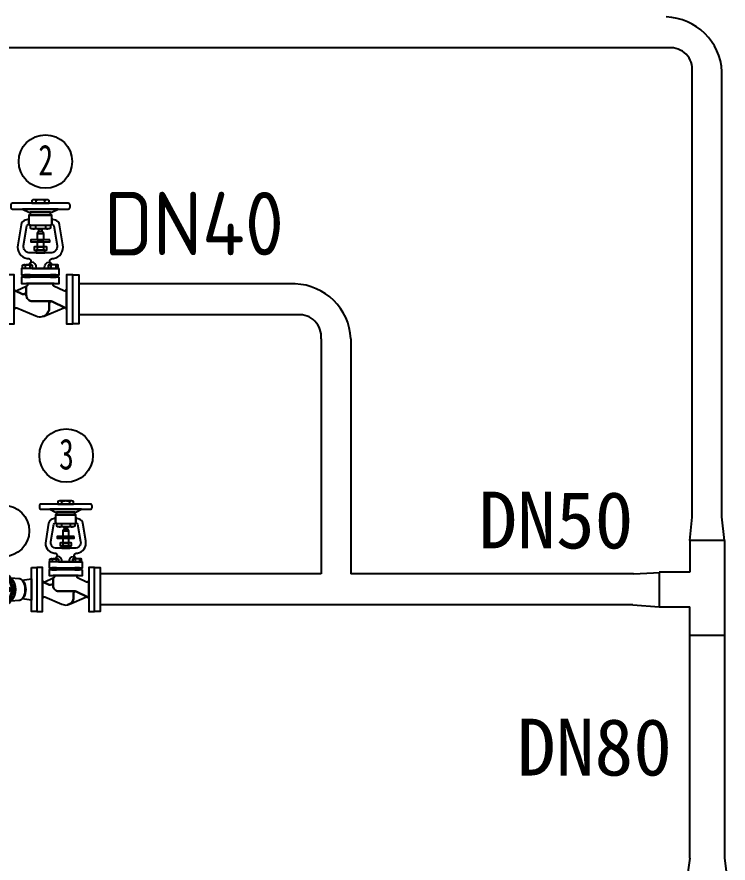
# Model space of a CAD drawing. Extents: x -681219 to -550379, y -242630 to -158199.
# Drawn here: x -595687 to -593252, y -164227 to -161329 of the extents above; entities that cross this region are included whole.
import ezdxf
from ezdxf.enums import TextEntityAlignment as Align

# ---------------------------------------------------------------- set-up
doc = ezdxf.new("R2010")
doc.units = 0
doc.header["$LTSCALE"] = 1000
doc.linetypes.add('F', pattern=[0.75, 0.5, -0.25])
doc.layers.get('0').update_dxf_attribs({"linetype": 'CONTINUOUS'})
for name, color, linetype in [('01', 7, 'CONTINUOUS'), ('11', 3, 'CONTINUOUS'), ('15', 7, 'CONTINUOUS')]:
    doc.layers.add(name, color=color, linetype=linetype)

# ---------------------------------------------------------------- blocks, each defined once
blk = doc.blocks.new('BSA1L')
at = {"color": 4}
for p, q in [((54.215379, 185.599538), (54.215358, 190.866514)), ((71.09388, 185.599538), (71.09388, 190.866514)), ((53.026763, 143.408363), (53.02674, 137.399566)), ((66.099799, 131.20133), (58.900201, 131.20133)), ((72.282498, 143.408363), (72.282498, 137.399566)), ((56.074416, 127.074309), (68.925583, 127.074309)), ((56.551251, 100.49373), (56.551234, 95.87403)), ((68.758004, 100.49373), (68.758004, 95.87403)), ((32.92306, 65.872712), (32.92306, 59.762096)), ((42.120523, 65.872712), (42.120536, 59.762096)), ((82.879476, 65.872712), (82.879463, 59.762096)), ((92.07694, 65.872712), (92.07694, 59.762096))]:
    blk.add_line(p, q, dxfattribs=at)
for points in [[(119.73171, 181.785914, 0.414214), (115.933099, 185.584525), (9.066901, 185.584525, 0.414214), (5.26829, 181.785914), (5.26829, 178.042425, 0.414214), (9.066901, 174.243814), (62.5, 174.243814), (115.933099, 174.243814, 0.414214), (119.73171, 178.042425)], [(45.745776, 185.569513), (79.563462, 185.599538), (79.563462, 190.911126, 0.151687), (75.321745, 192.203806), (62.654619, 192.203806), (49.987493, 192.203806, 0.151687), (45.745776, 190.911126)], [(105.928125, 105.421149), (99.542192, 143.747083, 0.310322), (91.567632, 152.873054), (86.654278, 154.431481, -0.252716), (84.795625, 157.06318), (84.795625, 146.732148, -0.236339), (83.463376, 144.071071, -0.476894), (88.41312, 142.018735), (94.885762, 104.042078, -0.48938), (81.964371, 89.685191), (62.5, 89.685191), (43.035628, 89.685191, -0.48938), (30.114237, 104.042078), (36.58688, 142.018735, -0.476894), (41.536623, 144.071071), (42.896316, 143.580445, -0.323196), (40.204374, 147.521136), (40.204374, 157.06318, -0.252716), (38.345721, 154.431481), (33.432367, 152.873054, 0.310322), (25.457808, 143.747083), (19.071875, 105.421149, 0.440151), (37.124647, 79.035245), (39.997969, 78.598758, -0.614929), (42.823737, 70.241395), (42.582242, 70.034806), (40.105041, 66.601431), (44.424393, 66.601431, -0.151687), (46.735798, 65.897021), (46.735798, 59.737786), (62.5, 59.737786), (78.264201, 59.737786), (78.264201, 65.897021, -0.151687), (80.575606, 66.601431), (84.894959, 66.601431), (82.417757, 70.034806), (82.176262, 70.241395, -0.614929), (85.00203, 78.598758), (87.875353, 79.035245, 0.440151)], [(84.795625, 157.06318, -0.059994), (84.795625, 157.873976), (84.795625, 162.289753), (40.204374, 162.289753), (40.204374, 157.873976, -0.059994), (40.204374, 157.06318), (40.204374, 147.521136, 0.368201), (43.528159, 143.408363), (81.471841, 143.408363, 0.414214), (84.795625, 146.732148)], [(43.364269, 143.442617), (81.944969, 143.408363), (81.944969, 137.348671, -0.151687), (77.105831, 135.873925), (62.654619, 135.873925), (48.203407, 135.873925, -0.151687), (43.364269, 137.348671)], [(62.654619, 101.460877), (53.493586, 101.460877, 0.151687), (50.425919, 100.525993), (50.425919, 95.841766, 0.151687), (53.493586, 94.906883), (62.654619, 94.906883), (71.815652, 94.906883, 0.151687), (74.883319, 95.841766), (74.883319, 100.525993, 0.151687), (71.815652, 101.460877)], [(46.735798, 59.737786), (28.307798, 59.737786), (28.307798, 65.897021, -0.151687), (30.619203, 66.601431), (37.521798, 66.601431), (44.424393, 66.601431, -0.151687), (46.735798, 65.897021)], [(78.264201, 59.737786), (96.692201, 59.737786), (96.692201, 65.897021, 0.151687), (94.380796, 66.601431), (87.478201, 66.601431), (80.575606, 66.601431, 0.151687), (78.264201, 65.897021)], [(79.507591, -7.695283, -0.414214), (83.507591, -3.695283), (47.219606, -3.695283, -0.414214), (35.219606, 8.304717), (35.219606, 15.828597, -0.552777), (26.614703, 10.423555), (14.474356, 16.274468, -0.303723), (11.999995, 19.972092), (11.999995, 0), (11.999995, -19.972092, -0.522686), (17.39309, -16.222521), (53.934214, -31.732036, 0.158217), (66.18024, -33.317683, 0.23204), (77.871512, -24.265637, 0.137413), (79.507591, -15.822343)], [(35.219606, 24.671562), (17.39309, 16.222521, -0.188965), (14.474356, 16.274468), (26.614703, 10.423555, 0.552777), (35.219606, 15.828597)], [(113.000004, 19.972092, -0.522686), (107.606909, 16.222521), (88.390312, 25.330404, -0.756375), (89.461035, 30.377576), (35.538964, 30.377576, -0.756374), (36.60969, 25.330405), (35.219606, 24.671562), (35.219606, 8.304717, 0.414214), (47.219606, -3.695283), (83.507591, -3.695283, -0.114393), (85.267565, -4.103279), (110.50267, -16.265073, -0.305418), (113.000004, -19.972092), (113.000004, 0)], [(85.220748, -4.080716, 0.550659), (79.507591, -7.695283), (79.507591, -15.822343, -0.137413), (77.871512, -24.265637, -0.23204), (66.18024, -33.317683, 0.064472), (71.065785, -31.732036), (107.606909, -16.222521, -0.187358), (110.50267, -16.265073)]]:
    blk.add_lwpolyline(points, format="xyb", close=True, dxfattribs=at)
for points in [[(96.912516, 174.243814), (62.5, 174.243814), (28.087483, 174.243814), (40.204374, 168.178291), (84.795625, 168.178291)], [(82.297331, 168.178291), (42.702669, 168.178291), (42.702669, 162.289753), (62.5, 162.289753), (82.297331, 162.289753)], [(68.925583, 127.074309), (66.099799, 131.20133), (66.099799, 135.873925), (58.900201, 135.873925), (58.900201, 131.20133), (56.074416, 127.074309), (56.074416, 114.852858), (62.5, 114.852858), (68.925583, 114.852858)], [(81.056809, 114.852858), (62.5, 114.852858), (56.074416, 114.852858), (43.94319, 114.852858), (43.94319, 111.343443), (62.5, 111.343443), (69.325381, 111.343443), (81.056809, 111.343443)], [(68.925583, 111.343443), (56.074416, 111.343443), (56.074416, 101.460877), (68.925583, 101.460877)], [(71.146781, 94.906883), (54.162457, 94.906883), (54.162457, 89.685191), (62.5, 89.685191), (71.146781, 89.685191)], [(98.734061, 59.737786), (62.5, 59.737786), (26.265939, 59.737786), (26.265939, 47.364933), (98.734061, 47.364933)], [(11.999995, 0), (11.999995, 19.972092), (11.999995, 47.5), (0, 47.5), (0, 0), (0, -47.5), (11.999995, -47.5)], [(98.734061, 42.750429), (62.5, 42.750429), (26.265939, 42.750429), (26.265939, 30.377576), (98.734061, 30.377576)], [(42.828178, 47.364933), (32.21537, 47.364933), (32.21537, 42.750429), (42.828178, 42.750429)], [(92.784629, 47.364933), (82.171822, 47.364933), (82.171822, 42.750429), (92.784629, 42.750429)], [(125, 47.5), (113.000004, 47.5), (113.000004, 0), (113.000004, -47.5), (125, -47.5), (125, 0)]]:
    blk.add_lwpolyline(points, close=True, dxfattribs=at)
at = {"color": 4, "flags": 128}
blk.add_lwpolyline([(54.828787, 59.737786), (54.118687, 64.656958), (52.113078, 68.712348), (49.164135, 71.19185), (45.789677, 71.660075), (42.582242, 70.034806), (40.105041, 66.601431)], dxfattribs=at)
at = {"color": 4, "extrusion": (0, 0, -1), "flags": 128}
blk.add_lwpolyline([(-70.171213, 59.737786), (-70.881312, 64.656958), (-72.886921, 68.712348), (-75.835865, 71.19185), (-79.210322, 71.660075), (-82.417757, 70.034806), (-84.894959, 66.601431)], dxfattribs=at)
at = {"color": 4}
for centre, radius, start, end in [((49.948113, 184.727434), 7.476476, 55.197024, 89.698211), ((62.654619, 164.906291), 27.297515, 90, 108.008529), ((62.654619, 164.906291), 27.297515, 71.991471, 90), ((75.361125, 184.727434), 7.476476, 90.301789, 124.802976), ((48.15848, 144.403298), 8.529491, 270.301789, 304.802976), ((62.654619, 167.016127), 31.142202, 251.991471, 270), ((62.654619, 167.016127), 31.142202, 270, 288.008529), ((77.150758, 144.403298), 8.529491, 235.197024, 269.698211), ((53.465105, 96.053865), 5.407086, 55.197024, 89.698211), ((62.654619, 81.718951), 19.741925, 90, 108.008529), ((62.654619, 81.718951), 19.741925, 71.991471, 90), ((71.844133, 96.053865), 5.407086, 90.301789, 124.802976), ((53.465105, 100.313894), 5.407086, 270.301789, 304.802976), ((62.654619, 114.648808), 19.741925, 251.991471, 270), ((62.654619, 114.648808), 19.741925, 270, 288.008529), ((71.844133, 100.313894), 5.407086, 235.197024, 269.698211), ((30.597744, 62.527392), 4.074096, 55.197024, 89.698211), ((37.521798, 51.726416), 14.875015, 90, 108.008529), ((37.521798, 51.726416), 14.875015, 71.991471, 90), ((44.445852, 62.527392), 4.074096, 90.301789, 124.802976), ((80.554147, 62.527392), 4.074096, 55.197024, 89.698211), ((87.478201, 51.726416), 14.875015, 90, 108.008529), ((94.402255, 62.527392), 4.074096, 90.301789, 124.802976)]:
    blk.add_arc(centre, radius, start, end, dxfattribs=at)
blk = doc.blocks.new('FIG34HR')
at = {"color": 4}
for p, q in [((-109.4, 8.7), (-109.4, 18.7)), ((-93.6, 26.1), (-89.5, 26.1)), ((-93.6, 20.1), (-89.5, 20.1)), ((-74, 26.1), (-69.8, 26.1)), ((-74, 20.1), (-69.8, 20.1)), ((-103.8, 3), (-99.7, 3)), ((-63.8, 3), (-59.7, 3)), ((-109.4, -18.7), (-109.4, -8.7)), ((-103.8, -3), (-99.7, -3)), ((-63.8, -3), (-59.7, -3)), ((-93.6, -20.1), (-89.5, -20.1)), ((-93.6, -26.1), (-89.5, -26.1)), ((-74, -20.1), (-69.8, -20.1)), ((-74, -26.1), (-69.8, -26.1))]:
    blk.add_line(p, q, dxfattribs=at)
for points in [[(-131.7, 0), (-131.7, 47.5), (-119.7, 47.5), (-119.7, -47.5), (-131.7, -47.5)], [(-12, 47.5), (0, 47.5), (0, 0), (0, -47.5), (-12, -47.5)], [(-119.7, 24.3), (-109.4, 18.7), (-105.7, 19), (-108.3, 13.1), (-109.9, 6.7), (-110.4, 0), (-109.9, -6.7), (-108.3, -13.1), (-105.9, -18.7), (-109.4, -18.7), (-119.7, -24.3)], [(-110.4, 0), (-109.9, 6.7), (-108.3, 13.1), (-105.7, 19), (-102.3, 24.2), (-98.1, 28.5), (-93.3, 31.7), (-88.1, 33.6), (-82.7, 34.3), (-77.3, 33.6), (-72.1, 31.7), (-67.3, 28.5), (-63.1, 24.2), (-59.6, 19), (-57.1, 13.1), (-55.5, 6.7), (-54.9, 0), (-55.5, -6.7), (-57.1, -13.1), (-59.6, -19), (-63.1, -24.2), (-67.3, -28.5), (-72.1, -31.7), (-77.3, -33.6), (-82.7, -34.3), (-88.1, -33.6), (-93.3, -31.7), (-98.1, -28.5), (-102.3, -24.2), (-105.7, -19), (-108.3, -13.1), (-109.9, -6.7)], [(-99.7, 26.1), (-96.7, 28.4), (-93.6, 26.1), (-93.6, 20.1), (-96.7, 17.8), (-99.7, 20.1)], [(-92.5, 17.8), (-89.5, 20.1), (-89.5, 26.1), (-92.5, 28.4), (-96.7, 28.4), (-99.7, 26.1), (-99.7, 20.1), (-96.7, 17.8)], [(-93.6, 26.1), (-96.7, 28.4), (-92.5, 28.4), (-89.5, 26.1), (-89.5, 20.1), (-92.5, 17.8), (-96.7, 17.8), (-93.6, 20.1)], [(-55.5, 6.7), (-57.1, 13.1), (-59.6, 19), (-63.1, 24.2), (-67.3, 28.5), (-72.1, 31.7), (-77.3, 33.6), (-82.7, 34.3), (-74.4, 34.3), (-69, 33.6), (-63.8, 31.7), (-59, 28.5), (-54.8, 24.2), (-51.4, 19), (-48.8, 13.1), (-47.2, 6.7), (-46.7, 0), (-47.2, -6.7), (-48.8, -13.1), (-51.4, -19), (-54.8, -24.2), (-59, -28.5), (-63.8, -31.7), (-69, -33.6), (-74.4, -34.3), (-82.7, -34.3), (-77.3, -33.6), (-72.1, -31.7), (-67.3, -28.5), (-63.1, -24.2), (-59.6, -19), (-57.1, -13.1), (-55.5, -6.7), (-54.9, 0)], [(-80.1, 26.1), (-77, 28.4), (-74, 26.1), (-74, 20.1), (-77, 17.8), (-80.1, 20.1)], [(-77, 17.8), (-72.9, 17.8), (-69.8, 20.1), (-69.8, 26.1), (-72.9, 28.4), (-77, 28.4), (-80.1, 26.1), (-80.1, 20.1)], [(-74, 26.1), (-77, 28.4), (-72.9, 28.4), (-69.8, 26.1), (-69.8, 20.1), (-72.9, 17.8), (-77, 17.8), (-74, 20.1)], [(-47.2, 6.7), (-48.8, 13.1), (-51.4, 19), (-54.8, 24.2), (-56.1, 25.6), (-39.4, 24.1), (-36.8, 23.6), (-34.3, 22.3), (-32, 20), (-32, 20), (-32, 20), (-30.1, 18.3), (-28.1, 15.6), (-26.5, 12.2), (-25.2, 8.4), (-24.5, 4.3), (-24.2, 0), (-24.5, -4.3), (-25.2, -8.4), (-26.5, -12.2), (-28.1, -15.6), (-30.1, -18.3), (-32, -20), (-32, -20), (-34.3, -22.3), (-36.8, -23.6), (-39.4, -24.1), (-56.1, -25.6), (-54.8, -24.2), (-51.4, -19), (-48.8, -13.1), (-47.2, -6.7), (-46.7, 0)], [(-25.2, 8.4), (-26.5, 12.2), (-28.1, 15.6), (-30.1, 18.3), (-32, 20), (-12, 23.1), (-12, -23.1), (-32, -20), (-32, -20), (-30.1, -18.3), (-28.1, -15.6), (-26.5, -12.2), (-25.2, -8.4), (-24.5, -4.3), (-24.2, 0), (-24.5, 4.3)], [(-109.9, 3), (-106.8, 5.3), (-103.8, 3), (-103.8, -3), (-106.8, -5.3), (-109.9, -3)], [(-99.7, 3), (-102.7, 5.3), (-106.8, 5.3), (-109.9, 3), (-109.9, -3), (-106.8, -5.3), (-102.7, -5.3), (-99.7, -3)], [(-103.8, 3), (-106.8, 5.3), (-102.7, 5.3), (-99.7, 3), (-99.7, -3), (-102.7, -5.3), (-106.8, -5.3), (-103.8, -3)], [(-69.9, 3), (-66.8, 5.3), (-63.8, 3), (-63.8, -3), (-66.8, -5.3), (-69.9, -3)], [(-69.9, -3), (-66.8, -5.3), (-62.7, -5.3), (-59.7, -3), (-59.7, 3), (-62.7, 5.3), (-66.8, 5.3), (-69.9, 3)], [(-63.8, 3), (-66.8, 5.3), (-62.7, 5.3), (-59.7, 3), (-59.7, -3), (-62.7, -5.3), (-66.8, -5.3), (-63.8, -3)], [(-99.7, -20.1), (-96.7, -17.8), (-93.6, -20.1), (-93.6, -26.1), (-96.7, -28.4), (-99.7, -26.1)], [(-96.7, -17.8), (-99.7, -20.1), (-99.7, -26.1), (-96.7, -28.4), (-92.5, -28.4), (-89.5, -26.1), (-89.5, -20.1), (-92.5, -17.8)], [(-93.6, -20.1), (-96.7, -17.8), (-92.5, -17.8), (-89.5, -20.1), (-89.5, -26.1), (-92.5, -28.4), (-96.7, -28.4), (-93.6, -26.1)], [(-80.1, -20.1), (-77, -17.8), (-74, -20.1), (-74, -26.1), (-77, -28.4), (-80.1, -26.1)], [(-77, -17.8), (-80.1, -20.1), (-80.1, -26.1), (-77, -28.4), (-72.9, -28.4), (-69.8, -26.1), (-69.8, -20.1), (-72.9, -17.8)], [(-74, -20.1), (-77, -17.8), (-72.9, -17.8), (-69.8, -20.1), (-69.8, -26.1), (-72.9, -28.4), (-77, -28.4), (-74, -26.1)]]:
    blk.add_lwpolyline(points, close=True, dxfattribs=at)
for points in [[(-78.6, 34.3), (-73.1, 33.6), (-67.9, 31.7), (-63.1, 28.5), (-58.9, 24.2), (-55.5, 19), (-52.9, 13.1), (-51.4, 6.7), (-50.8, 0), (-51.4, -6.7), (-52.9, -13.1), (-55.5, -19), (-58.9, -24.2), (-63.1, -28.5), (-67.9, -31.7), (-73.1, -33.6), (-78.6, -34.3)], [(-32, 20), (-30, 17), (-28.3, 13.4), (-27.1, 9.2), (-26.3, 4.7), (-26.1, 0), (-26.3, -4.7), (-27.1, -9.2), (-28.3, -13.4), (-30, -17), (-32, -20)]]:
    blk.add_lwpolyline(points, dxfattribs=at)

msp = doc.modelspace()

# ---------------------------------------------------------------- linework, layer by layer
at = {"color": 4}
for points in [[(-595495.654, -162212.4151), (-595474.3629, -162212.4151), (-595474.3629, -162380.9699), (-595495.654, -162380.9699)], [(-595421.1946, -163215.2975), (-595402.2692, -163215.2975), (-595402.2692, -163365.124), (-595421.1946, -163365.124)]]:
    msp.add_lwpolyline(points, close=True, dxfattribs=at)
at = {"layer": '01'}
for p, q in [((-593455.749, -161435.4769), (-598716.4659, -161435.4769)), ((-593375.5249, -163042.8238), (-593375.5249, -161517.0577)), ((-593273.3051, -163041.898), (-593273.3051, -161517.0577)), ((-594734.2904, -162243.664), (-595474.3629, -162243.664)), ((-594726.0318, -162349.7211), (-595474.3629, -162349.7211)), ((-593382.8955, -163122.8963), (-593375.5249, -163042.8238)), ((-593265.227, -163122.8963), (-593273.3051, -163041.898)), ((-593382.8955, -163122.8963), (-593382.8955, -163231.3765)), ((-593265.227, -163122.8963), (-593265.227, -163447.4664)), ((-594645.8076, -163236.5753), (-595402.2692, -163236.5753)), ((-593575.8406, -163236.5753), (-594543.5879, -163236.5753)), ((-593575.8406, -163236.5753), (-593485.3264, -163231.5385)), ((-593382.8955, -163231.3765), (-593487.779, -163231.3765)), ((-593578.2933, -163342.6324), (-595402.2692, -163342.6324)), ((-593578.2933, -163342.6324), (-593487.779, -163349.0451)), ((-593487.779, -163349.0451), (-593382.8956, -163349.0451)), ((-593382.8955, -163447.4664), (-593382.8956, -163349.0451)), ((-593382.8956, -164210.2893), (-593382.8955, -163447.4664)), ((-593265.227, -163447.4664), (-593265.227, -164210.2893)), ((-593382.8956, -164210.2893), (-593395.6807, -164300.8036)), ((-593265.227, -164210.2893), (-593252.4418, -164300.8036))]:
    msp.add_line(p, q, dxfattribs=at)
at = {"layer": '01', "color": 7}
for p, q in [((-594645.8076, -162431.3019), (-594645.8076, -163236.5753)), ((-594543.5879, -162431.3019), (-594543.5879, -163236.5753))]:
    msp.add_line(p, q, dxfattribs=at)
at = {"layer": '01', "color": 165, "linetype": 'F'}
for p, q in [((-593265.227, -163122.8963), (-593382.8955, -163122.8963)), ((-593265.227, -163447.4664), (-593382.8955, -163447.4664))]:
    msp.add_line(p, q, dxfattribs=at)
at = {"layer": '01', "color": 165}
msp.add_line((-593487.779, -163231.3765), (-593487.779, -163349.0451), dxfattribs=at)
at = {"layer": '01', "ltscale": 1.25}
for centre, radius, start, end in [((-593470.9459, -161527.1989), 197.9008, 2.9373531, 87.9908233), ((-593448.5652, -161508.648), 73.5229, 353.4320176, 95.6072024), ((-594741.2287, -162441.4431), 197.9008, 2.9373531, 87.9908233), ((-594718.848, -162422.8922), 73.5229, 353.4320176, 95.6072024)]:
    msp.add_arc(centre, radius, start, end, dxfattribs=at)
at = {"layer": '11', "color": 3, "linetype": 'Continuous', "ltscale": 1.25}
for centre, radius in [((-595589.1901, -161824.6848), 91.5267), ((-595518.2885, -162831.411), 91.5267), ((-595732.538, -163089.6617), 88.0441)]:
    msp.add_circle(centre, radius, dxfattribs=at)

# ---------------------------------------------------------------- block references
at = {"color": 7, "xscale": 1.774261028571429, "yscale": 1.774261028571429, "zscale": 1.774261028571429, "rotation": 1.243313087096461e-05}
msp.add_blockref('BSA1L', (-595717.4366, -162296.6926), dxfattribs=at)
at = {"color": 4, "xscale": 1.577120914285715, "yscale": 1.577120914285715, "zscale": 1.577120914285715}
msp.add_blockref('BSA1L', (-595618.3347, -163290.2108), dxfattribs=at)
at = {"xscale": 1.577120914285721, "yscale": 1.577120914285721, "zscale": 1.577120914285721}
msp.add_blockref('FIG34HR', (-595618.3347, -163290.2108), dxfattribs=at)

# ---------------------------------------------------------------- texts
at = {"color": 0}
for s, p in [('DN50', (-594106.9549, -162954.7068)), ('DN80', (-593974.9201, -163732.3234))]:
    msp.add_text(s, height=194.93701, dxfattribs=at).set_placement(p, align=Align.TOP_LEFT)
at = {"layer": '11', "color": 81, "ltscale": 1.25, "insert": (-595536.7494, -162145.9774), "char_height": 217.234286, "attachment_point": 7, "rotation": 0.0000124}
msp.add_mtext('{\\fFangSong_GB2312|b0|i0|c134|p49;\\C5; \\Fisocp,hztxt|c134;\\C7;DN40}', dxfattribs=at)
at = {"layer": '15', "color": 3, "ltscale": 1.25, "width": 0.707}
for s, p in [('2', (-595613.4676, -161872.4227)), ('3', (-595542.566, -162879.1489))]:
    msp.add_text(s, height=105.5759, dxfattribs=at).set_placement(p)

doc.saveas('drawing.dxf')
